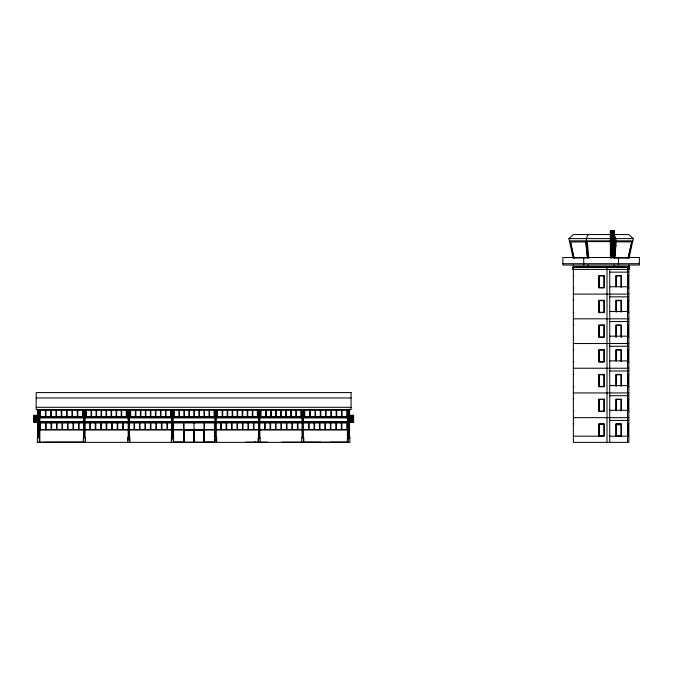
<?xml version="1.0" encoding="UTF-8"?>
<svg xmlns="http://www.w3.org/2000/svg" width="673" height="673" viewBox="0 0 673 673"><rect width="100%" height="100%" fill="white"/><g stroke="black" fill="none" stroke-linecap="round" stroke-linejoin="round"><path stroke-width="1.01" d="M610.663 234.381L610.504 238.612L568.929 238.612L573.144 258.154M614.087 250.499L614.878 241.615M614.205 258.154L615.946 238.612L614.113 234.557M614.828 255.992L615.189 251.938M615.459 248.892L615.82 244.837M627.976 258.02L631.796 241.893L628.296 258.112L614.971 258.112L616.098 241.792L631.796 241.893M629.011 258.39L633.268 238.612L628.843 234.557L611.521 234.557M588.084 234.557L586.25 238.612L587.992 258.154M568.929 238.612L573.362 234.557L610.991 234.557M570.502 242.002L573.951 258.011L570.502 242.002L585.998 241.918M610.453 230.62L610.453 257.767L610.386 230.62L614.323 230.62M610.949 230.738L611.429 230.738M611.833 230.738L612.884 230.738M613.28 230.738L613.759 230.738M610.386 234.061L614.323 234.061M610.949 234.179L611.429 234.179M611.833 234.179L612.884 234.179M613.28 234.179L613.759 234.179M611.521 234.381L614.113 234.381L614.213 238.612M610.386 237.502L614.323 237.502M610.949 237.619L611.429 237.619M611.833 237.619L612.884 237.619M613.28 237.619L613.759 237.619M611.429 238.435L614.213 238.435M611.429 238.612L633.268 238.612M610.386 240.623L614.323 240.623M610.949 240.741L611.429 240.741M611.833 240.741L612.884 240.741M613.28 240.741L613.759 240.741M569.408 240.841L610.512 240.841M613.658 240.841L632.788 240.841M587.319 241.615L610.798 241.615M610.386 243.508L614.323 243.508M610.949 243.626L611.429 243.626M611.833 243.626L612.884 243.626M613.28 243.626L613.759 243.626M610.386 245.687L614.323 245.687M610.949 245.805L611.429 245.805M611.833 245.805L612.884 245.805M613.28 245.805L613.759 245.805M610.386 247.942L614.323 247.942M610.386 250.356L614.323 250.356M610.949 250.474L611.429 250.474M611.833 250.474L612.884 250.474M613.28 250.474L613.759 250.474M610.386 252.762L614.323 252.762M610.949 252.88L611.429 252.88M611.833 252.88L612.884 252.88M613.28 252.88L613.759 252.88M610.386 255.681L614.323 255.681M610.949 255.799L611.429 255.799M611.833 255.799L612.884 255.799M613.28 255.799L613.759 255.799M573.951 258.011L587.42 257.919L585.712 242.002M562.847 263.698L639.35 263.698M609.385 272.144L628.843 272.144M573.362 275.568L573.825 275.568M628.843 275.568L628.372 275.568L628.372 287.926L628.843 287.926M609.73 286.765L627.522 286.765M573.362 287.926L573.825 287.926M573.362 294.101L628.843 294.101M609.385 296.852L628.843 296.852M573.362 300.276L573.825 300.276M628.843 300.276L628.372 300.276L628.372 312.634L628.843 312.634M609.73 311.473L627.522 311.473M573.362 312.634L573.825 312.634M573.362 318.809L628.843 318.809M609.385 321.568L628.843 321.568M573.362 324.992L573.825 324.992M628.843 324.992L628.372 324.992L628.372 337.341L628.843 337.341M609.73 336.18L627.522 336.18M573.362 337.341L573.825 337.341M573.362 343.524L628.843 343.524M609.385 346.275L628.843 346.275M573.362 349.699L573.825 349.699M628.843 349.699L628.372 349.699L628.372 362.057L628.843 362.057M609.73 360.896L627.522 360.896M573.362 362.057L573.825 362.057M573.362 368.232L628.843 368.232M609.385 370.983L628.843 370.983M573.362 374.407L573.825 374.407M628.843 374.407L628.372 374.407L628.372 386.765L628.843 386.765M609.73 385.604L627.522 385.604M573.362 386.765L573.825 386.765M573.362 392.939L628.843 392.939M609.385 395.699L628.843 395.699M36.174 397.97L351.079 397.97M573.362 399.123L573.825 399.123M628.843 399.123L628.372 399.123L628.372 411.472L628.843 411.472M36.174 407.308L351.079 407.308M609.73 410.311L627.522 410.311M348.824 411.161L349.405 411.161L349.405 438.173M573.362 411.472L573.825 411.472M37.705 411.901L39.177 411.901M83.721 411.901L85.193 411.901M128.19 411.901L129.502 411.901M171.724 411.901L173.037 411.901M214.99 411.901L216.302 411.901M258.525 411.901L259.837 411.901M302.059 411.901L303.531 411.901M348.076 411.901L349.548 411.901M37.705 413.466L39.017 413.466M83.721 413.466L85.034 413.466M128.19 413.466L129.502 413.466M171.724 413.466L173.037 413.466M214.99 413.466L216.302 413.466M258.525 413.466L259.837 413.466M302.059 413.466L303.372 413.466M348.235 413.466L349.548 413.466M38.142 415.325L33.65 415.325L33.65 422.459L38.142 422.459M348.824 415.325L353.603 415.325L353.603 422.459L348.816 422.459M33.65 415.737L38.142 415.737M349.11 415.737L353.603 415.737M33.65 416.461L38.142 416.461M349.11 416.461L353.603 416.461M33.65 416.873L38.142 416.873M349.11 416.873L353.603 416.873M39.858 417.226L83.191 417.226L83.191 409.647M347.394 417.226L304.213 417.226L304.213 409.647M573.362 417.655L628.843 417.655M37.705 417.908L38.142 417.908M39.017 417.908L83.721 417.908M84.159 417.908L128.19 417.908M128.728 417.908L214.99 417.908M215.528 417.908L302.497 417.908M303.372 417.908L348.235 417.908M349.11 417.908L349.548 417.908M609.385 420.406L628.843 420.406M33.65 420.869L38.142 420.869M348.824 420.928L353.603 420.869M33.65 421.163L38.142 421.163M348.824 421.155L353.603 421.163M33.65 421.517L38.142 421.517M39.858 421.517L83.721 421.517M84.756 421.517L128.19 421.517M128.728 421.517L171.724 421.517M172.263 421.517L214.99 421.517M215.528 421.517L258.525 421.517M259.063 421.517L302.059 421.517M303.531 421.517L347.394 421.517M348.824 421.517L353.603 421.517M39.858 422.459L84.066 422.459M128.265 422.459L84.63 422.459L84.63 430.03L128.265 430.03M128.829 422.459L172.01 422.459M173.037 422.459L214.99 422.459M216.033 422.459L258.937 422.459M302.884 422.459L259.5 422.459L259.5 438.249M347.394 422.459L303.447 422.459L303.531 409.647M84.066 422.997L79.103 422.997L79.103 429.492L84.066 429.492M84.63 422.997L89.803 422.997L89.803 429.492L84.63 429.492M128.265 422.997L123.31 422.997L123.31 429.492L128.265 429.492M128.829 422.997L134.003 422.997L134.003 429.492L128.829 429.492M171.48 422.997L167.51 422.997L167.51 429.492L171.48 429.492M215.553 422.997L220.694 422.997L220.694 429.492L215.553 429.492M258.937 422.997L254.007 422.997L254.007 429.492L258.937 429.492M259.5 422.997L264.64 422.997L264.64 429.492L259.5 429.492M302.884 422.997L297.954 422.997L297.954 429.492L302.884 429.492M303.447 422.997L308.587 422.997L308.587 429.492L303.447 429.492M573.362 423.83L573.825 423.83M628.843 423.83L628.372 423.83L628.372 436.188M615.904 424.352L621.347 424.352M616.224 424.73L621.019 424.73M40.43 429.492L45.596 429.492L45.596 422.997L40.43 422.997L40.43 430.03M172.473 429.492L214.477 429.492M39.858 430.03L84.066 430.03M128.829 430.03L172.01 430.03M173.037 430.03L214.477 430.03M215.553 430.03L258.937 430.03M259.5 430.03L302.884 430.03M303.447 430.03L347.394 430.03M616.224 435.801L621.019 435.801M573.362 436.188L604.27 436.188L604.27 423.83L598.827 423.83L598.827 436.188M609.301 436.188L628.843 436.188M37.705 437.265L39.017 437.265M83.721 437.265L85.034 437.265M128.19 437.265L129.502 437.265M171.724 437.265L173.037 437.265M214.99 437.265L216.302 437.265M258.525 437.265L259.837 437.265M302.059 437.265L303.372 437.265M348.235 437.265L349.548 437.265M172.162 438.788L171.724 438.788L171.724 409.941M258.962 438.788L258.525 438.788L258.525 409.941M83.359 439.957L83.94 439.957M127.82 439.957L128.408 439.957M129.283 439.957L129.864 439.957M171.363 439.957L171.943 439.957L171.943 437.551M214.628 439.957L215.209 439.957M216.083 439.957L216.664 439.957M258.163 439.957L258.743 439.957L258.743 437.551M303.153 439.957L303.733 439.957M347.874 439.957L348.454 439.957M47.396 442.001L38.142 442.363M47.918 442.001L56.658 442.001M57.171 442.001L65.643 442.001M66.164 442.001L75.157 442.001M75.679 442.001L84.672 442.001M302.572 442.001L311.313 442.001M311.835 442.001L320.575 442.001M330.081 442.001L339.074 442.001M339.596 442.001L348.589 442.001M245.426 442.136L254.024 442.136M254.478 442.136L267.618 442.136M281.676 442.136L301.832 442.136M321.198 442.254L325.219 442.254M325.429 442.254L329.459 442.254M632.098 241.506L632.62 241.624M570.687 244.551L571.108 246.495M587.319 241.489L588.816 258.398M586.082 242.911L586.528 247.916M586.797 250.92L587.159 254.924M628.843 265.053L628.843 266.929L573.362 266.929L573.362 265.053M628.843 267.088L628.843 442.363L573.362 442.363L573.362 267.088M627.522 267.088L627.522 442.363M621.347 286.891L621.347 275.568L615.904 275.568L615.904 286.891M621.347 311.607L621.347 300.276L615.904 300.276L615.904 311.607M621.347 337.341L621.347 324.992L615.904 324.992L615.904 337.341M621.347 361.022L621.347 349.699L615.904 349.699L615.904 361.022M621.347 385.738L621.347 374.407L615.904 374.407L615.904 385.738M621.347 410.446L621.347 399.123L615.904 399.123L615.904 410.446M621.347 436.188L621.347 423.83L615.904 423.83L615.904 436.188M621.019 287.295L621.019 275.947L616.224 275.947L616.224 286.572M621.019 312.255L621.019 300.663L616.224 300.663L616.224 312.255M621.019 336.963L621.019 325.37L616.224 325.37L616.224 336.963M621.019 361.426L621.019 350.078L616.224 350.078L616.224 360.703M621.019 386.386L621.019 374.794L616.224 374.794L616.224 386.386M621.019 411.094L621.019 399.501L616.224 399.501L616.224 411.094M621.019 436.188L621.019 424.209L616.224 424.209L616.224 436.188M618.47 257.507L618.47 265.053M614.213 230.62L614.264 257.767M614.062 230.62L614.146 257.767M614.113 265.053L614.113 266.929M613.961 230.62L614.054 257.767M613.751 230.62L613.667 257.767M613.33 230.62L613.33 257.767M612.867 230.62L612.884 257.767M611.875 230.62L611.833 257.767M611.05 230.62L611.05 257.767M610.949 230.62L610.949 257.767M610.748 230.62L610.748 257.767M610.647 230.62L610.655 257.767M609.73 269.393L609.73 442.363M606.996 267.088L606.996 442.363M588.084 265.053L588.084 266.929M583.735 257.507L583.735 265.053M353.451 416.873L353.451 420.869M353.258 415.325L353.258 421.517M352.997 416.873L352.997 420.869M352.669 416.873L352.669 420.869M352.282 416.873L352.282 420.869M351.844 416.873L351.844 420.869M351.356 416.873L351.356 420.869M350.826 416.873L350.826 420.869M350.271 416.873L350.271 420.869M349.699 416.873L349.699 420.869M349.548 409.369L349.548 438.241M349.11 409.049L349.11 438.19M348.673 411.901L348.673 437.551M348.235 411.901L348.235 438.788M348.076 409.941L348.076 417.908M347.874 442.363L347.874 437.551L349.91 437.551L349.91 442.363L37.343 442.363L37.343 437.551L39.379 437.551L39.379 442.363M347.394 409.647L347.394 442.363M319.995 429.492L319.995 422.997L324.857 422.997L324.857 429.492L314.577 429.492L314.577 422.997L319.431 422.997L319.431 429.492M303.733 442.363L303.733 437.551L301.697 437.551L301.697 442.363M303.531 437.265L303.531 438.788M303.372 411.901L303.372 438.788M302.497 411.901L302.497 437.845M302.059 409.941L302.059 437.845M301.411 409.647L301.411 417.226L260.485 417.226L260.485 409.647M276.048 429.492L276.048 422.997L280.91 422.997L280.91 429.492L270.63 429.492L270.63 422.997L275.484 422.997L275.484 429.492M260.199 442.363L260.199 437.551L258.163 437.551L258.163 442.363M259.837 409.941L259.837 437.845M259.063 409.941L259.063 413.903M258.962 411.901L258.962 437.551M257.877 409.647L257.877 417.226L216.95 417.226L216.95 409.647M255.134 441.715L255.134 442.363M232.101 429.492L232.101 422.997L236.963 422.997L236.963 429.492L226.683 429.492L226.683 422.997L231.537 422.997L231.537 429.492M216.664 442.363L216.664 437.551L214.628 437.551L214.628 442.363M216.302 409.941L216.302 437.845M215.528 409.941L215.528 413.903M215.427 411.901L215.427 437.551M215.259 409.941L215.259 413.903M214.99 409.941L214.99 442.363M214.611 409.647L214.611 417.226L173.684 417.226L173.684 409.647M203.986 442.363L203.986 422.972L184.04 422.972L184.04 442.363M194.009 422.972L194.009 442.363M173.398 442.363L173.398 437.551L171.363 437.551L171.363 442.363M173.037 409.941L173.037 438.249M172.263 409.941L172.162 437.551M171.077 409.647L171.077 417.226L130.15 417.226L130.15 409.647M145.477 429.492L145.477 422.997L150.365 422.997L150.365 429.492L140.026 429.492L140.026 422.997L144.914 422.997L144.914 429.492M129.864 442.363L129.864 437.551L127.82 437.551L127.82 442.363M129.502 409.941L129.502 437.845M128.728 409.941L128.728 413.903M128.627 411.901L128.627 437.551M128.19 409.941L128.19 438.788M127.416 409.941L127.416 417.908M126.768 409.647L126.768 417.226L85.841 417.226L85.841 409.647M101.278 429.492L101.278 422.997L106.166 422.997L106.166 429.492L95.818 429.492L95.818 422.997L100.714 422.997L100.714 429.492M85.395 442.363L85.395 437.551L83.359 437.551L83.359 442.363M85.193 409.941L85.193 417.908M85.034 411.901L85.034 437.845M84.159 411.901L84.159 437.551M83.881 409.941L83.881 413.903M83.721 409.941L83.721 438.788M57.07 429.492L57.07 422.997L61.966 422.997L61.966 429.492L51.619 429.492L51.619 422.997L56.507 422.997L56.507 429.492M39.858 409.647L39.858 442.363M39.177 409.941L39.177 417.908M39.017 411.901L39.017 437.845M38.142 411.901L38.142 437.551M37.966 410.774L37.966 416.537M37.705 409.369L37.705 438.241M37.553 416.873L37.553 420.869M36.981 416.873L36.981 420.869M36.426 416.873L36.426 420.869M35.896 416.873L35.896 420.869M35.408 416.873L35.408 420.869M34.962 416.873L34.962 420.869M34.575 416.873L34.575 420.869M34.256 416.873L34.256 420.869M33.986 415.325L33.995 420.869M33.801 416.873L33.801 420.869M639.35 257.507L562.847 257.507L562.847 265.053L639.35 265.053L639.35 257.507M629.541 267.088L572.656 267.088L572.656 269.393L629.541 269.393L629.541 267.088M604.27 275.568L598.827 275.568L598.827 287.926L604.27 287.926L604.27 275.568M603.95 275.947L599.155 275.947L599.155 287.539L603.95 287.539L603.95 275.947M604.27 300.276L598.827 300.276L598.827 312.634L604.27 312.634L604.27 300.276M603.95 300.663L599.155 300.663L599.155 312.255L603.95 312.255L603.95 300.663M604.27 324.992L598.827 324.992L598.827 337.341L604.27 337.341L604.27 324.992M603.95 325.37L599.155 325.37L599.155 336.963L603.95 336.963L603.95 325.37M604.27 349.699L598.827 349.699L598.827 362.057L604.27 362.057L604.27 349.699M603.95 350.078L599.155 350.078L599.155 361.67L603.95 361.67L603.95 350.078M604.27 374.407L598.827 374.407L598.827 386.765L604.27 386.765L604.27 374.407M603.95 374.794L599.155 374.794L599.155 386.386L603.95 386.386L603.95 374.794M351.079 392.586L36.174 392.586L36.174 409.647L351.079 409.647L351.079 392.586M604.27 399.123L598.827 399.123L598.827 411.472L604.27 411.472L604.27 399.123M603.95 399.501L599.155 399.501L599.155 411.094L603.95 411.094L603.95 399.501M45.411 410.194L40.405 410.194L40.405 416.68L45.411 416.68L45.411 410.194M50.694 410.194L45.966 410.194L45.966 416.68L50.694 416.68L50.694 410.194M55.977 410.194L51.241 410.194L51.241 416.68L55.977 416.68L55.977 410.194M61.251 410.194L56.524 410.194L56.524 416.68L61.251 416.68L61.251 410.194M66.602 410.194L61.798 410.194L61.798 416.68L66.602 416.68L66.602 410.194M71.952 410.194L67.149 410.194L67.149 416.68L71.952 416.68L71.952 410.194M77.294 410.194L72.499 410.194L72.499 416.68L77.294 416.68L77.294 410.194M82.644 410.194L77.841 410.194L77.841 416.68L82.644 416.68L82.644 410.194M91.082 410.194L86.354 410.194L86.354 416.68L91.082 416.68L91.082 410.194M96.071 410.194L91.604 410.194L91.604 416.68L96.071 416.68L96.071 410.194M101.059 410.194L96.592 410.194L96.592 416.68L101.059 416.68L101.059 410.194M106.048 410.194L101.573 410.194L101.573 416.68L106.048 416.68L106.048 410.194M111.095 410.194L106.561 410.194L106.561 416.68L111.095 416.68L111.095 410.194M116.143 410.194L111.609 410.194L111.609 416.68L116.143 416.68L116.143 410.194M121.199 410.194L116.665 410.194L116.665 416.68L121.199 416.68L121.199 410.194M126.246 410.194L121.712 410.194L121.712 416.68L126.246 416.68L126.246 410.194M135.391 410.194L130.663 410.194L130.663 416.68L135.391 416.68L135.391 410.194M140.379 410.194L135.912 410.194L135.912 416.68L140.379 416.68L140.379 410.194M145.368 410.194L140.901 410.194L140.901 416.68L145.368 416.68L145.368 410.194M150.357 410.194L145.881 410.194L145.881 416.68L150.357 416.68L150.357 410.194M155.404 410.194L150.87 410.194L150.87 416.68L155.404 416.68L155.404 410.194M160.452 410.194L155.917 410.194L155.917 416.68L160.452 416.68L160.452 410.194M165.508 410.194L160.973 410.194L160.973 416.68L165.508 416.68L165.508 410.194M170.555 410.194L166.021 410.194L166.021 416.68L170.555 416.68L170.555 410.194M178.925 410.194L174.198 410.194L174.198 416.68L178.925 416.68L178.925 410.194M183.914 410.194L179.447 410.194L179.447 416.68L183.914 416.68L183.914 410.194M188.903 410.194L184.436 410.194L184.436 416.68L188.903 416.68L188.903 410.194M193.891 410.194L189.416 410.194L189.416 416.68L193.891 416.68L193.891 410.194M198.939 410.194L194.404 410.194L194.404 416.68L198.939 416.68L198.939 410.194M203.995 410.194L199.46 410.194L199.46 416.68L203.995 416.68L203.995 410.194M209.042 410.194L204.508 410.194L204.508 416.68L209.042 416.68L209.042 410.194M214.09 410.194L209.555 410.194L209.555 416.68L214.09 416.68L214.09 410.194M222.191 410.194L217.463 410.194L217.463 416.68L222.191 416.68L222.191 410.194M227.18 410.194L222.713 410.194L222.713 416.68L227.18 416.68L227.18 410.194M232.168 410.194L227.701 410.194L227.701 416.68L232.168 416.68L232.168 410.194M237.157 410.194L232.681 410.194L232.681 416.68L237.157 416.68L237.157 410.194M242.204 410.194L237.67 410.194L237.67 416.68L242.204 416.68L242.204 410.194M247.26 410.194L242.726 410.194L242.726 416.68L247.26 416.68L247.26 410.194M252.308 410.194L247.773 410.194L247.773 416.68L252.308 416.68L252.308 410.194M257.355 410.194L252.829 410.194L252.829 416.68L257.355 416.68L257.355 410.194M265.734 410.194L261.006 410.194L261.006 416.68L265.734 416.68L265.734 410.194M270.714 410.194L266.247 410.194L266.247 416.68L270.714 416.68L270.714 410.194M275.703 410.194L271.236 410.194L271.236 416.68L275.703 416.68L275.703 410.194M280.691 410.194L276.224 410.194L276.224 416.68L280.691 416.68L280.691 410.194M285.739 410.194L281.205 410.194L281.205 416.68L285.739 416.68L285.739 410.194M290.795 410.194L286.261 410.194L286.261 416.68L290.795 416.68L290.795 410.194M295.842 410.194L291.308 410.194L291.308 416.68L295.842 416.68L295.842 410.194M300.898 410.194L296.364 410.194L296.364 416.68L300.898 416.68L300.898 410.194M309.748 410.194L304.76 410.194L304.76 416.68L309.748 416.68L309.748 410.194M315.006 410.194L310.295 410.194L310.295 416.68L315.006 416.68L315.006 410.194M320.272 410.194L315.553 410.194L315.553 416.68L320.272 416.68L320.272 410.194M325.53 410.194L320.819 410.194L320.819 416.68L325.53 416.68L325.53 410.194M330.864 410.194L326.077 410.194L326.077 416.68L330.864 416.68L330.864 410.194M336.189 410.194L331.402 410.194L331.402 416.68L336.189 416.68L336.189 410.194M341.514 410.194L336.736 410.194L336.736 416.68L341.514 416.68L341.514 410.194M346.847 410.194L342.061 410.194L342.061 416.68L346.847 416.68L346.847 410.194M51.055 422.997L46.168 422.997L46.168 429.492L51.055 429.492L51.055 422.997M67.485 422.997L62.53 422.997L62.53 429.492L67.485 429.492L67.485 422.997M73.012 422.997L68.057 422.997L68.057 429.492L73.012 429.492L73.012 422.997M78.539 422.997L73.576 422.997L73.576 429.492L78.539 429.492L78.539 422.997M95.255 422.997L90.367 422.997L90.367 429.492L95.255 429.492L95.255 422.997M111.693 422.997L106.729 422.997L106.729 429.492L111.693 429.492L111.693 422.997M117.22 422.997L112.256 422.997L112.256 429.492L117.22 429.492L117.22 422.997M122.738 422.997L117.783 422.997L117.783 429.492L122.738 429.492L122.738 422.997M139.462 422.997L134.566 422.997L134.566 429.492L139.462 429.492L139.462 422.997M155.892 422.997L150.937 422.997L150.937 429.492L155.892 429.492L155.892 422.997M161.419 422.997L156.456 422.997L156.456 429.492L161.419 429.492L161.419 422.997M166.946 422.997L161.983 422.997L161.983 429.492L166.946 429.492L166.946 422.997M183.527 422.972L173.55 422.972L173.55 441.85L183.527 441.85L183.527 422.972M214.477 422.972L204.499 422.972L204.499 441.85L214.477 441.85L214.477 422.972M226.12 422.997L221.257 422.997L221.257 429.492L226.12 429.492L226.12 422.997M242.457 422.997L237.527 422.997L237.527 429.492L242.457 429.492L242.457 422.997M247.95 422.997L243.02 422.997L243.02 429.492L247.95 429.492L247.95 422.997M253.443 422.997L248.514 422.997L248.514 429.492L253.443 429.492L253.443 422.997M270.066 422.997L265.204 422.997L265.204 429.492L270.066 429.492L270.066 422.997M286.404 422.997L281.474 422.997L281.474 429.492L286.404 429.492L286.404 422.997M291.897 422.997L286.967 422.997L286.967 429.492L291.897 429.492L291.897 422.997M297.39 422.997L292.461 422.997L292.461 429.492L297.39 429.492L297.39 422.997M314.013 422.997L309.151 422.997L309.151 429.492L314.013 429.492L314.013 422.997M330.35 422.997L325.421 422.997L325.421 429.492L330.35 429.492L330.35 422.997M335.844 422.997L330.914 422.997L330.914 429.492L335.844 429.492L335.844 422.997M341.337 422.997L336.407 422.997L336.407 429.492L341.337 429.492L341.337 422.997M346.831 422.997L341.901 422.997L341.901 429.492L346.831 429.492L346.831 422.997M603.95 424.209L599.155 424.209L599.155 435.801L603.95 435.801L603.95 424.209M193.883 430.165L184.166 430.165L184.166 442.237L193.883 442.237L193.883 430.165M203.86 430.165L194.144 430.165L194.144 442.237L203.86 442.237L203.86 430.165M611.429 257.767L611.429 230.62L611.387 257.767"/></g></svg>
